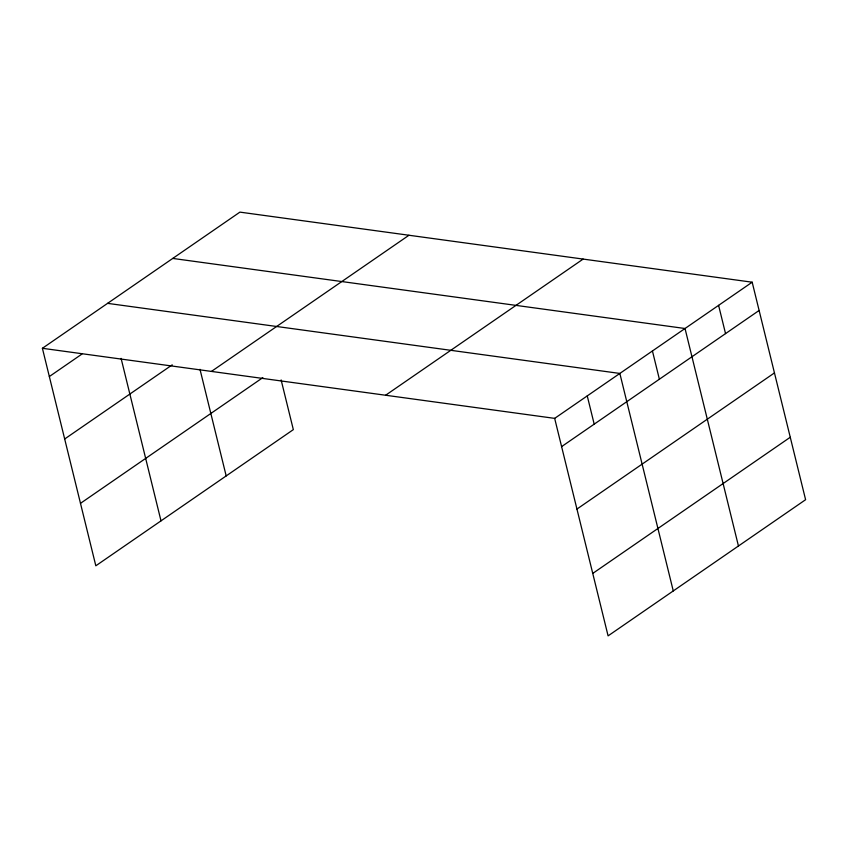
<?xml version="1.0" encoding="UTF-8"?>
<svg xmlns="http://www.w3.org/2000/svg" width="848" height="848" viewBox="0 0 848 848"><rect width="100%" height="100%" fill="white"/><g stroke="black" fill="none" stroke-linecap="round" stroke-linejoin="round"><path stroke-width="1.27" d="M42.4 348.295L239.91 212.127L752.176 282.204L805.6 499.705L608.09 635.873L554.666 418.371L42.4 348.295L95.824 565.796L293.334 429.629L281.123 379.925M49.343 376.544L81.927 354.072M64.681 438.988L172.229 364.852M211.449 371.413L408.959 235.256M80.486 503.341L262.827 377.636M385.617 395.242L583.127 259.085M554.666 418.371L752.176 282.204M561.599 446.62L759.119 310.463M576.947 509.065L774.457 372.908M592.752 573.418L790.262 437.261M172.759 258.428L685.025 328.505L738.449 546.006M107.579 303.361L619.846 373.438L673.27 590.939M718.595 305.354L725.538 333.603M652.43 350.966L659.373 379.215M587.251 395.899L594.194 424.148M199.99 369.315L226.183 475.929M121.094 358.375L161.003 520.863"/></g></svg>
